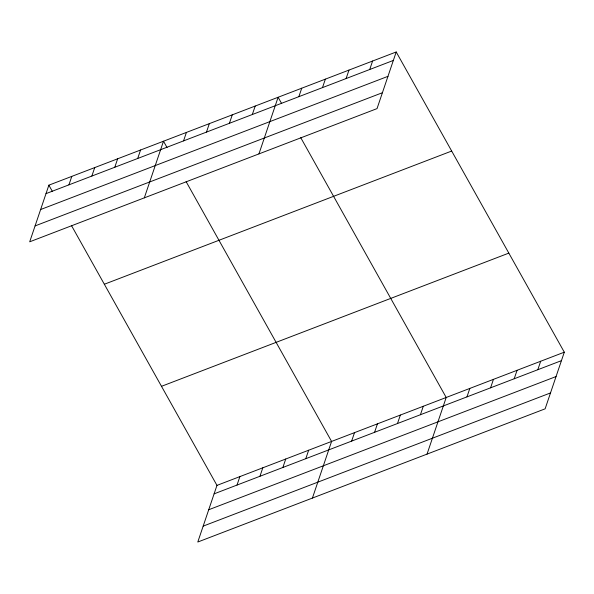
<?xml version="1.0" encoding="UTF-8"?>
<svg xmlns="http://www.w3.org/2000/svg" width="594" height="594" viewBox="0 0 594 594"><rect width="100%" height="100%" fill="white"/><g stroke="black" fill="none" stroke-linecap="round" stroke-linejoin="round"><path stroke-width="0.89" d="M48.871 185.172L29.7 241.81L377.034 108.613L396.213 51.975L48.871 185.172L52.42 191.506M68.934 184.845L71.792 176.381M91.855 176.054L94.721 167.59M114.776 167.263L117.642 158.798M137.704 158.472L140.57 150.007M144.32 197.854L163.491 141.216L167.04 147.557M183.553 140.889L186.419 132.425M206.474 132.098L209.34 123.634M229.403 123.307L232.269 114.842M252.324 114.516L255.19 106.051M258.939 153.898L278.118 97.26L281.667 103.601M298.871 96.666L301.737 88.202M322.49 87.608L325.356 79.143M346.109 78.549L348.975 70.085M71.503 225.594L216.966 485.387L197.787 542.025L545.129 408.828L564.3 352.19L396.213 51.975M369.728 69.491L372.594 61.026M237.021 485.06L239.887 476.596M259.949 476.269L262.808 467.805M282.87 467.478L285.736 459.014M305.791 458.687L308.657 450.222M312.414 498.076L331.586 441.431L186.122 181.638M351.641 441.104L354.507 432.64M374.569 432.313L377.435 423.849M397.49 423.522L400.356 415.058M420.418 414.731L423.284 406.266M427.034 454.12L446.205 397.475L300.75 137.682M466.958 396.889L469.824 388.424M490.577 387.83L493.443 379.366M514.196 378.772L517.062 370.307M537.815 369.713L540.681 361.249M46.005 193.637L393.347 60.44M40.622 209.534L387.964 76.336M35.083 225.913L382.417 92.716M104.344 284.244L451.678 151.047M161.494 386.315L508.828 253.118M216.966 485.387L564.3 352.19M214.1 493.852L561.434 360.655M208.717 509.749L556.051 376.551M203.17 526.128L550.512 392.931"/></g></svg>
